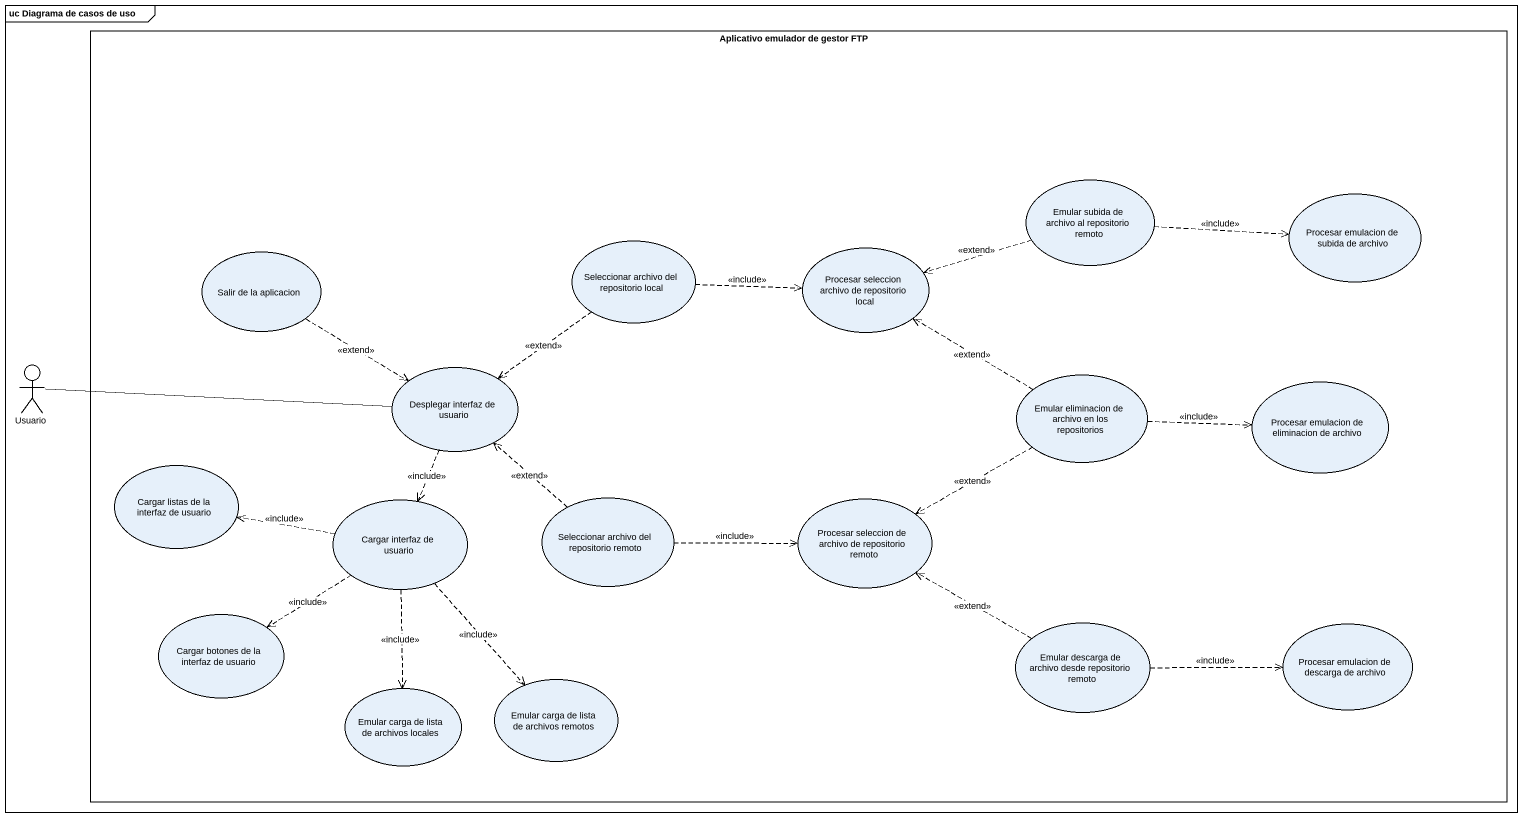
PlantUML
@startuml
mainframe uc Diagrama de casos de uso
rectangle "Aplicativo emulador de gestor FTP" as Aplicativo_emulador_de {
  usecase "Emular subida de archivo al repositorio remoto" as Emular_subida_de_archivo_al
  usecase "Procesar emulacion de subida de archivo" as Procesar_emulacion_de
  usecase "Seleccionar archivo del repositorio local" as Seleccionar_archivo_del
  usecase "Procesar seleccion archivo de repositorio local" as Procesar_seleccion_archivo
  usecase "Salir de la aplicacion" as Salir_de_la_aplicacion
  usecase "Desplegar interfaz de usuario" as Desplegar_interfaz_de
  usecase "Emular eliminacion de archivo en los repositorios" as Emular_eliminacion_de
  usecase "Procesar emulacion de eliminacion de archivo" as Procesar_emulacion_de_2
  usecase "Cargar listas de la interfaz de usuario" as Cargar_listas_de_la
  usecase "Cargar interfaz de usuario" as Cargar_interfaz_de_usuario
  usecase "Seleccionar archivo del repositorio remoto" as Seleccionar_archivo_del_2
  usecase "Procesar seleccion de archivo de repositorio remoto" as Procesar_seleccion_de
  usecase "Cargar botones de la interfaz de usuario" as Cargar_botones_de_la
  usecase "Emular descarga de archivo desde repositorio remoto" as Emular_descarga_de_archivo
  usecase "Procesar emulacion de descarga de archivo" as Procesar_emulacion_de_3
  usecase "Emular carga de lista de archivos locales" as Emular_carga_de_lista_de
  usecase "Emular carga de lista de archivos remotos" as Emular_carga_de_lista_de_2
}
actor Usuario
Emular_subida_de_archivo_al .right.> Procesar_emulacion_de : <<include>>
Emular_subida_de_archivo_al .left.> Procesar_seleccion_archivo : <<extend>>
Seleccionar_archivo_del .right.> Procesar_seleccion_archivo : <<include>>
Seleccionar_archivo_del ..> Desplegar_interfaz_de : <<extend>>
Salir_de_la_aplicacion ..> Desplegar_interfaz_de : <<extend>>
Usuario -right- Desplegar_interfaz_de
Desplegar_interfaz_de ..> Cargar_interfaz_de_usuario : <<include>>
Emular_eliminacion_de .left.> Procesar_seleccion_archivo : <<extend>>
Emular_eliminacion_de .right.> Procesar_emulacion_de_2 : <<include>>
Emular_eliminacion_de .left.> Procesar_seleccion_de : <<extend>>
Cargar_interfaz_de_usuario .left.> Cargar_listas_de_la : <<include>>
Cargar_interfaz_de_usuario ..> Cargar_botones_de_la : <<include>>
Cargar_interfaz_de_usuario ..> Emular_carga_de_lista_de : <<include>>
Cargar_interfaz_de_usuario ..> Emular_carga_de_lista_de_2 : <<include>>
Seleccionar_archivo_del_2 .up.> Desplegar_interfaz_de : <<extend>>
Seleccionar_archivo_del_2 .right.> Procesar_seleccion_de : <<include>>
Emular_descarga_de_archivo .left.> Procesar_seleccion_de : <<extend>>
Emular_descarga_de_archivo .right.> Procesar_emulacion_de_3 : <<include>>
@enduml
